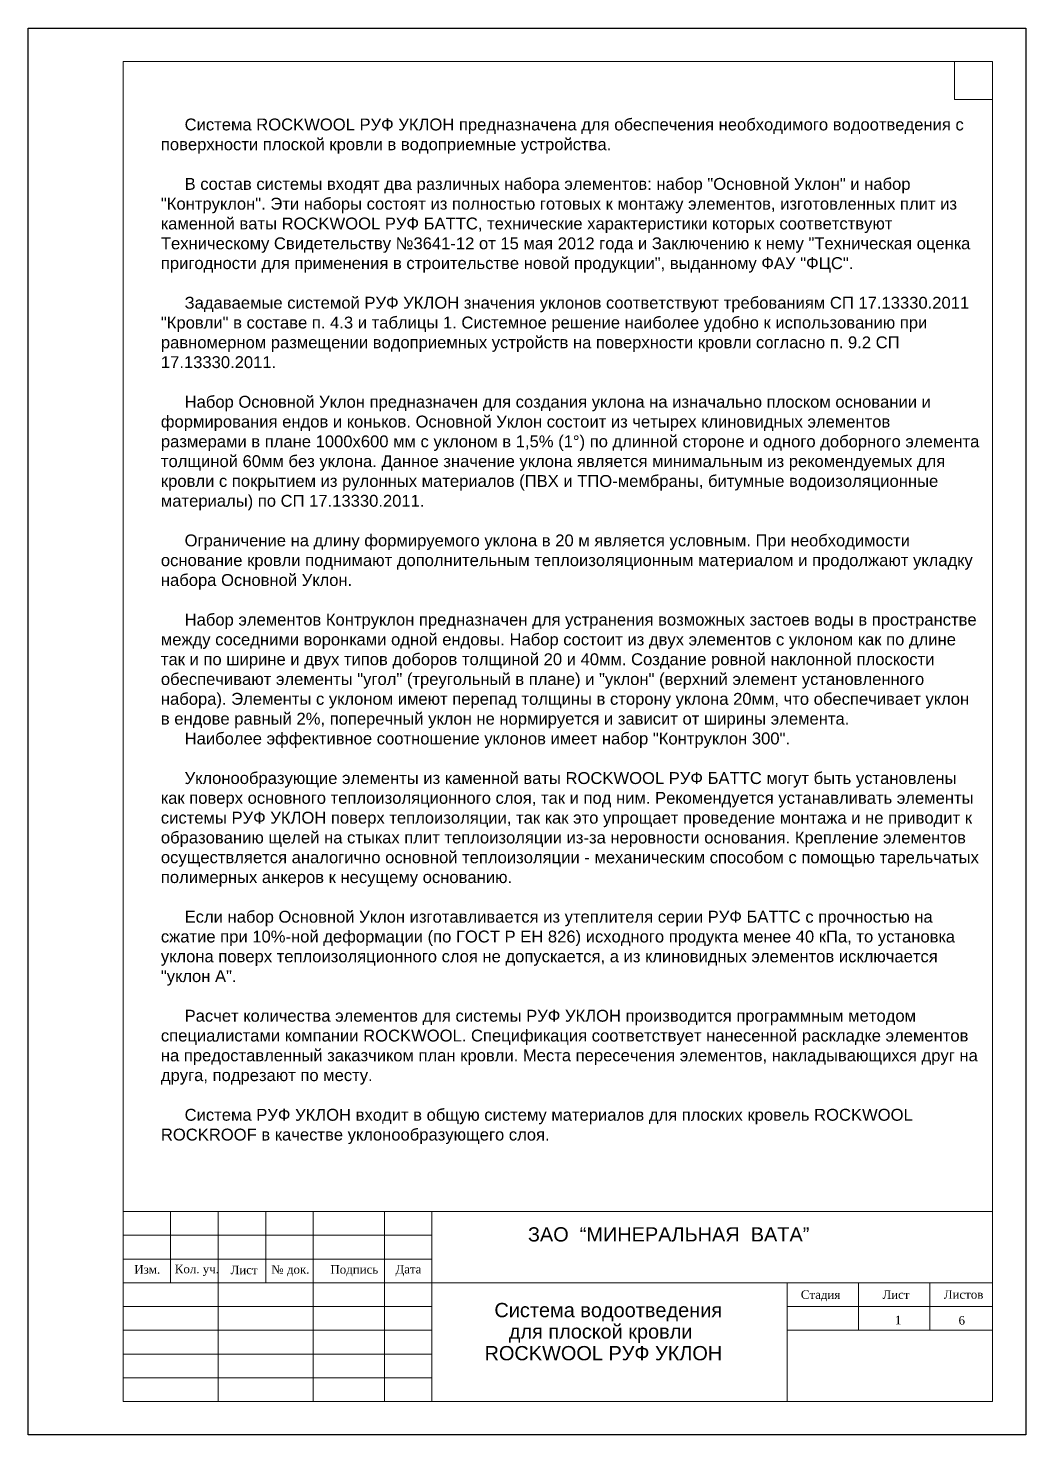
# Model space of a CAD drawing. Header units: inches. Extents: x 0 to 155541, y 1154 to 30754.
# Drawn here: x 0 to 21000, y 1154 to 30754 of the extents above; entities that cross this region are included whole.
import ezdxf

# ---------------------------------------------------------------- set-up
doc = ezdxf.new("R2010")
doc.units = ezdxf.units.IN
doc.header["$MEASUREMENT"] = 0
doc.layers.add('Основные линии', color=7, linetype='Continuous', lineweight=30)
doc.layers.add('Штампы', color=7, linetype='Continuous', lineweight=15)
doc.styles.add('надписи', font='TIMES.TTF')
doc.styles.add('Штамп', font='ARIAL.TTF', dxfattribs={"height": 2.5})

msp = doc.modelspace()

# ---------------------------------------------------------------- linework, layer by layer
at = {"color": 0}
for p, q in [((0.001, 1154.239), (0.001, 30754.239)), ((0.001, 30754.239), (21000.001, 30754.239)), ((21000.001, 30754.239), (21000.001, 1154.239)), ((21000.001, 1154.239), (0.001, 1154.239))]:
    msp.add_line(p, q, dxfattribs=at)
at = {"layer": 'Штампы', "color": 0}
for p, q in [((2000.001, 1854.239), (2000.001, 30054.239)), ((2000.001, 30054.239), (20300.001, 30054.239)), ((19500.001, 29254.239), (19500.001, 30054.239)), ((20300.001, 30054.239), (20300.001, 1854.239)), ((20300.001, 29254.239), (19500.001, 29254.239)), ((20300.001, 5854.239), (2000.001, 5854.239)), ((3000.001, 5854.239), (3000.001, 4354.239)), ((4000.001, 5854.239), (4000.001, 1854.239)), ((5000.001, 5854.239), (5000.001, 4354.239)), ((6000.001, 5854.239), (6000.001, 1854.239)), ((7500.001, 5854.239), (7500.001, 1854.239)), ((8500.001, 5854.239), (8500.001, 1854.239)), ((8500.001, 5354.239), (2000.001, 5354.239)), ((8500.001, 4854.239), (2000.001, 4854.239)), ((20300.001, 4354.239), (2000.001, 4354.239)), ((15979.18, 4354.239), (15979.18, 1854.239)), ((17479.18, 4354.239), (17479.18, 3354.239)), ((18979.18, 4354.239), (18979.18, 3354.239)), ((8500.001, 3854.239), (2000.001, 3854.239)), ((20300.001, 3854.239), (15979.18, 3854.239)), ((8500.001, 3354.239), (2000.001, 3354.239)), ((20300.001, 3354.239), (15979.18, 3354.239)), ((8500.001, 2854.239), (2000.001, 2854.239)), ((8500.001, 2354.239), (2000.001, 2354.239)), ((20300.001, 1854.239), (2000.001, 1854.239))]:
    msp.add_line(p, q, dxfattribs=at)

# ---------------------------------------------------------------- texts
at = {"insert": (2794.07, 28851.991), "char_height": 250, "attachment_point": 1, "style": 'Штамп'}
msp.add_mtext_dynamic_manual_height_columns('\\pi500,t750;Система ROCKWOOL РУФ УКЛОН предназначена для обеспечения необходимого водоотведения с поверхности плоской кровли в водоприемные устройства.\\P\\ptz;\\PВ состав системы входят два различных набора элементов: набор "Основной Уклон" и набор "Контруклон". Эти наборы состоят из полностью готовых к монтажу элементов, изготовленных плит из каменной ваты ROCKWOOL РУФ БАТТС, технические характеристики которых соответствуют Техническому Свидетельству №3641-12 от 15 мая 2012 года и Заключению к нему "Техническая оценка пригодности для применения в строительстве новой продукции", выданному ФАУ "ФЦС".\\P\\PЗадаваемые системой РУФ УКЛОН значения уклонов соответствуют требованиям СП 17.13330.2011 "Кровли" в составе п. 4.3 и таблицы 1. Системное решение наиболее удобно к использованию при равномерном размещении водоприемных устройств на поверхности кровли согласно п. 9.2 СП 17.13330.2011.\\P\\PНабор Основной Уклон предназначен для создания уклона на изначально плоском основании и формирования ендов и коньков. Основной Уклон состоит из четырех клиновидных элементов размерами в плане 1000х600 мм с уклоном в 1,5% (1°) по длинной стороне и одного доборного элемента толщиной 60мм без уклона. Данное значение уклона является минимальным из рекомендуемых для кровли с покрытием из рулонных материалов (ПВХ и ТПО-мембраны, битумные водоизоляционные материалы) по СП 17.13330.2011.\\P\\PОграничение на длину формируемого уклона в 20 м является условным. При необходимости основание кровли поднимают дополнительным теплоизоляционным материалом и продолжают укладку набора Основной Уклон.\\P\\PНабор элементов Контруклон предназначен для устранения возможных застоев воды в пространстве между соседними воронками одной ендовы. Набор состоит из двух элементов с уклоном как по длине так и по ширине и двух типов доборов толщиной 20 и 40мм. Создание ровной наклонной плоскости обеспечивают элементы "угол" (треугольный в плане) и "уклон" (верхний элемент установленного набора). Элементы с уклоном имеют перепад толщины в сторону уклона 20мм, что обеспечивает уклон в ендове равный 2%, поперечный уклон не нормируется и зависит от ширины элемента. \\PНаиболее эффективное соотношение уклонов имеет набор "Контруклон 300". \\P\\PУклонообразующие элементы из каменной ваты ROCKWOOL РУФ БАТТС могут быть установлены как поверх основного теплоизоляционного слоя, так и под ним. Рекомендуется устанавливать элементы системы РУФ УКЛОН поверх теплоизоляции, так как это упрощает проведение монтажа и не приводит к образованию щелей на стыках плит теплоизоляции из-за неровности основания. Крепление элементов осуществляется аналогично основной теплоизоляции - механическим способом с помощью тарельчатых полимерных анкеров к несущему основанию.\\P\\PЕсли набор Основной Уклон изготавливается из утеплителя серии РУФ БАТТС с прочностью на сжатие при 10%-ной деформации (по ГОСТ Р ЕН 826) исходного продукта менее 40 кПа, то установка уклона поверх теплоизоляционного слоя не допускается, а из клиновидных элементов исключается "уклон А".\\P\\PРасчет количества элементов для системы РУФ УКЛОН производится программным методом специалистами компании ROCKWOOL. Спецификация соответствует нанесенной раскладке элементов на предоставленный заказчиком план кровли. Места пересечения элементов, накладывающихся друг на друга, подрезают по месту.\\P\\PСистема РУФ УКЛОН входит в общую систему материалов для плоских кровель ROCKWOOL ROCKROOF в качестве уклонообразующего слоя.', width=17183.63849, gutter_width=750, heights=[0], dxfattribs=at)
at = {"layer": 'Основные линии', "color": 0, "style": 'Штамп'}
for s, p in [('ЗАО  “МИНЕРАЛЬНАЯ  ВАТА”', (10519.088, 5223.178)), ('Система водоотведения', (9813.856, 3630.212)), ('для плоской кровли', (10118.02, 3180.212)), ('ROCKWOOL РУФ УКЛОН', (9606.636, 2723.399))]:
    msp.add_text(s, height=300, dxfattribs=at).set_placement(p)
at = {"layer": 'Штампы', "color": 0, "style": 'надписи'}
for s, p in [('Изм.', (2235.539, 4545.962)), ('Кол. уч.', (3086.63, 4555.024)), ('Лист', (4260.237, 4534.907)), (' № док.', (5051.351, 4544.926)), ('Подпись', (6362.533, 4545.275)), ('Дата', (7730.44, 4550.943)), ('Стадия', (16264.065, 4015.587)), ('Лист', (17981.402, 4015.992)), ('Листов', (19271.819, 4018.024)), ('1', (18243.46, 3480.888)), ('6', (19583.394, 3474.602))]:
    msp.add_text(s, height=180, dxfattribs=at).set_placement(p)

doc.saveas('drawing.dxf')
